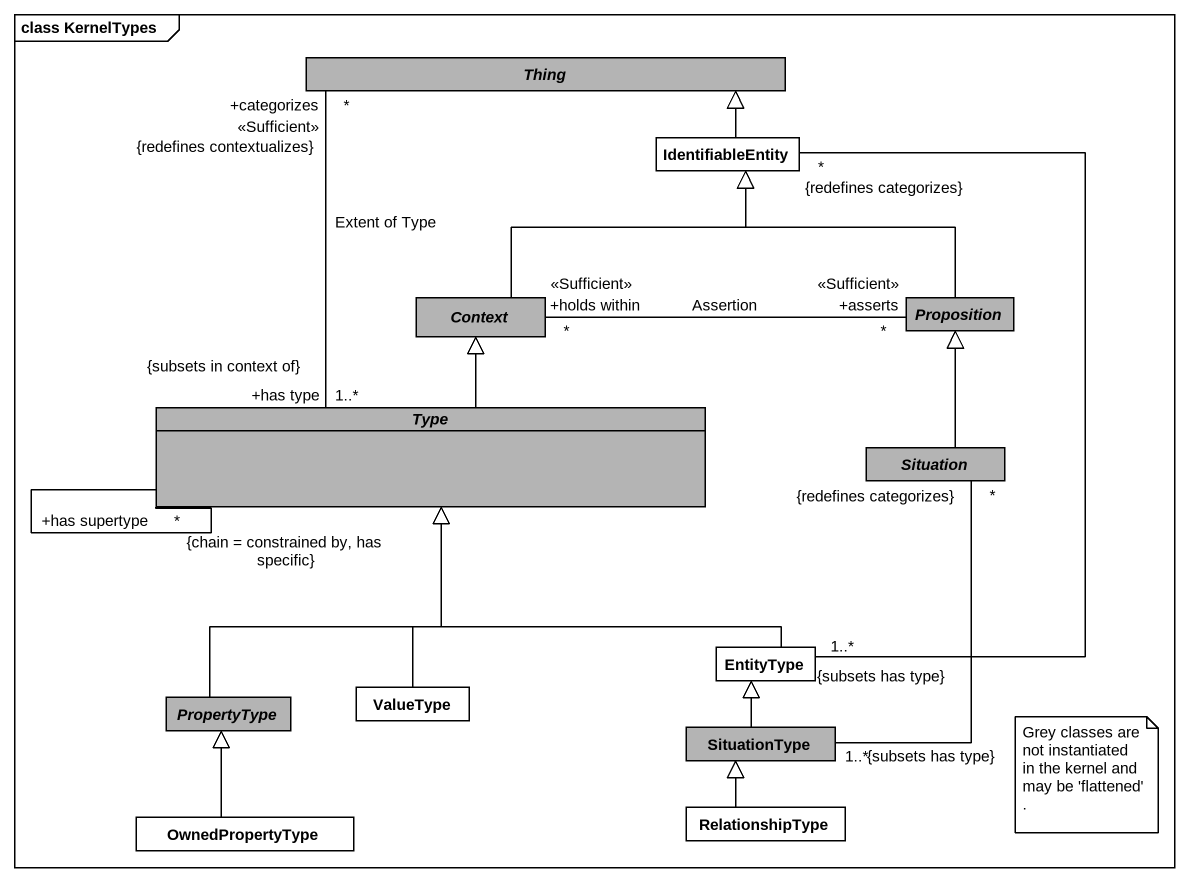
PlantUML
@startuml
mainframe class KernelTypes
hide circle
hide empty members
abstract class Thing #B4B4B4
class IdentifiableEntity
abstract class Context #B4B4B4
abstract class Proposition #B4B4B4
abstract class Type #B4B4B4
abstract class Situation #B4B4B4
class EntityType
abstract class PropertyType #B4B4B4
class ValueType
class SituationType #B4B4B4
class OwnedPropertyType
class RelationshipType
IdentifiableEntity -left-|> Thing
Context -up-|> IdentifiableEntity
Context "+holds within\n<<Sufficient>>\n*" -right- "+asserts\n<<Sufficient>>\n*" Proposition : Assertion
Proposition -up-|> IdentifiableEntity
Type "+has type\n1..*\n{subsets in context of}" -up- "+categorizes\n<<Sufficient>>\n*\n{redefines contextualizes}" Thing : Extent of Type
Type -up-|> Context
Type -- "+has supertype\n*\n{chain = constrained by, has specific}" Type
Situation -up-|> Proposition
EntityType "1..*\n{subsets has type}" -up- "*\n{redefines categorizes}" IdentifiableEntity
EntityType -up-|> Type
PropertyType -up-|> Type
ValueType -up-|> Type
SituationType "1..*\n{subsets has type}" -up- "*\n{redefines categorizes}" Situation
SituationType -up-|> EntityType
OwnedPropertyType -up-|> PropertyType
RelationshipType -up-|> SituationType
note as N1
  Grey classes are not instantiated in the kernel and may be 'flattened' .
end note
@enduml
